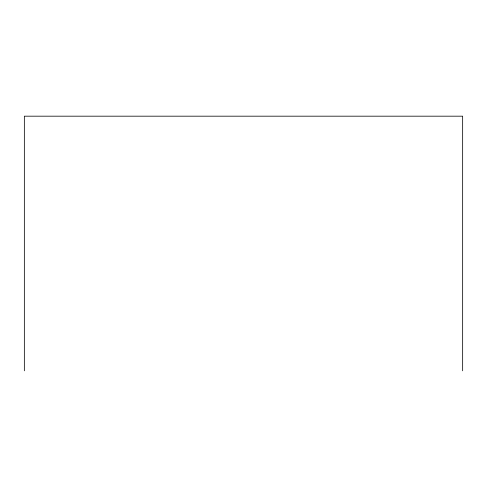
<?xml version="1.0" encoding="UTF-8"?>
<svg xmlns="http://www.w3.org/2000/svg" width="487" height="487" viewBox="0 0 487 487"><rect width="100%" height="100%" fill="white"/><g stroke="black" fill="none" stroke-linecap="round" stroke-linejoin="round"><path stroke-width="0.73" d="M462.65 370.82L462.65 116.18L24.35 116.18L24.35 370.82"/></g></svg>
